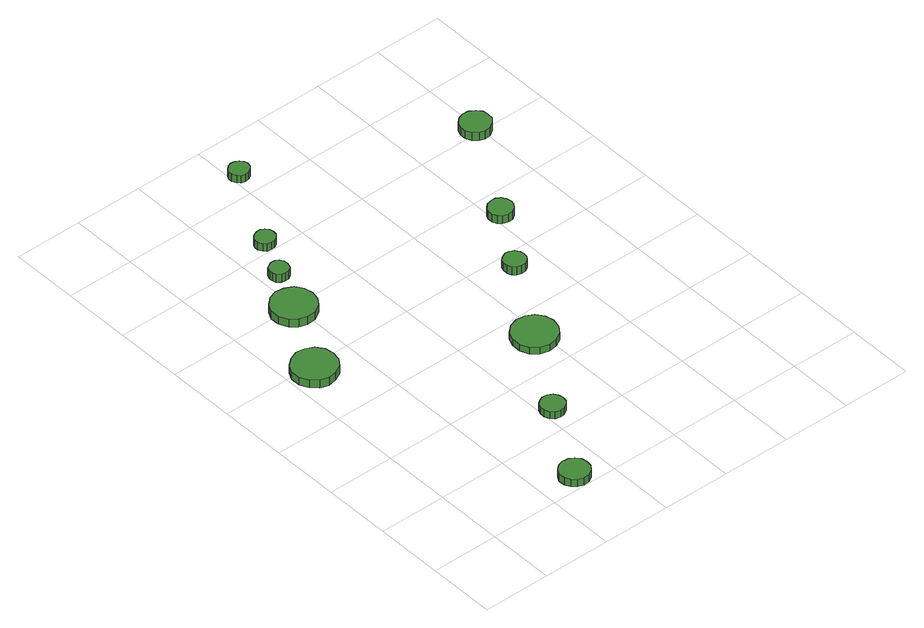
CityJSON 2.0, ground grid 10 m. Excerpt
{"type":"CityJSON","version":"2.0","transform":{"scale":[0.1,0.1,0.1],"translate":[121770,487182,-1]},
"CityObjects":{
"tree1":{"type":"SolitaryVegetationObject","attributes":{"function":"something"},"geometry":[{"type":"MultiSurface","lod":"1","boundaries":[[[0,1,2,3,4,5,6,7,8,9,10,11,12,13,14]],[[15,16,17,18,19,20,21,22,23,24,25,26,27,28,29]],[[0,29,28,1]],[[1,28,27,2]],[[2,27,26,3]],[[3,26,25,4]],[[4,25,24,5]],[[5,24,23,6]],[[6,23,22,7]],[[7,22,21,8]],[[8,21,20,9]],[[9,20,19,10]],[[10,19,18,11]],[[11,18,17,12]],[[12,17,16,13]],[[13,16,15,14]],[[14,15,29,0]]]}]},
"tree2":{"type":"SolitaryVegetationObject","attributes":{"function":"something"},"geometry":[{"type":"MultiSurface","lod":"1","boundaries":[[[30,31,32,33,34,35,36,37,38,39,40,41,42,43,44]],[[45,46,47,48,49,50,51,52,53,54,55,56,57,58,59]],[[30,59,58,31]],[[31,58,57,32]],[[32,57,56,33]],[[33,56,55,34]],[[34,55,54,35]],[[35,54,53,36]],[[36,53,52,37]],[[37,52,51,38]],[[38,51,50,39]],[[39,50,49,40]],[[40,49,48,41]],[[41,48,47,42]],[[42,47,46,43]],[[43,46,45,44]],[[44,45,59,30]]]}]},
"tree3":{"type":"SolitaryVegetationObject","attributes":{"function":"something"},"geometry":[{"type":"MultiSurface","lod":"1","boundaries":[[[60,61,62,63,64,65,66,67,68,69,70,71,72,73,74]],[[75,76,77,78,79,80,81,82,83,84,85,86,87,88,89]],[[60,89,88,61]],[[61,88,87,62]],[[62,87,86,63]],[[63,86,85,64]],[[64,85,84,65]],[[65,84,83,66]],[[66,83,82,67]],[[67,82,81,68]],[[68,81,80,69]],[[69,80,79,70]],[[70,79,78,71]],[[71,78,77,72]],[[72,77,76,73]],[[73,76,75,74]],[[74,75,89,60]]]}]},
"tree4":{"type":"SolitaryVegetationObject","attributes":{"function":"something"},"geometry":[{"type":"MultiSurface","lod":"1","boundaries":[[[90,91,92,93,94,95,96,97,98,99,100,101,102,103,104]],[[105,106,107,108,109,110,111,112,113,114,115,116,117,118,119]],[[90,119,118,91]],[[91,118,117,92]],[[92,117,116,93]],[[93,116,115,94]],[[94,115,114,95]],[[95,114,113,96]],[[96,113,112,97]],[[97,112,111,98]],[[98,111,110,99]],[[99,110,109,100]],[[100,109,108,101]],[[101,108,107,102]],[[102,107,106,103]],[[103,106,105,104]],[[104,105,119,90]]]}]},
"tree5":{"type":"SolitaryVegetationObject","attributes":{"function":"something"},"geometry":[{"type":"MultiSurface","lod":"1","boundaries":[[[120,121,122,123,124,125,126,127,128,129,130,131,132,133,134]],[[135,136,137,138,139,140,141,142,143,144,145,146,147,148,149]],[[120,149,148,121]],[[121,148,147,122]],[[122,147,146,123]],[[123,146,145,124]],[[124,145,144,125]],[[125,144,143,126]],[[126,143,142,127]],[[127,142,141,128]],[[128,141,140,129]],[[129,140,139,130]],[[130,139,138,131]],[[131,138,137,132]],[[132,137,136,133]],[[133,136,135,134]],[[134,135,149,120]]]}]},
"tree6":{"type":"SolitaryVegetationObject","attributes":{"function":"something"},"geometry":[{"type":"MultiSurface","lod":"1","boundaries":[[[150,151,152,153,154,155,156,157,158,159,160,161,162,163,164]],[[165,166,167,168,169,170,171,172,173,174,175,176,177,178,179]],[[150,179,178,151]],[[151,178,177,152]],[[152,177,176,153]],[[153,176,175,154]],[[154,175,174,155]],[[155,174,173,156]],[[156,173,172,157]],[[157,172,171,158]],[[158,171,170,159]],[[159,170,169,160]],[[160,169,168,161]],[[161,168,167,162]],[[162,167,166,163]],[[163,166,165,164]],[[164,165,179,150]]]}]},
"tree7":{"type":"SolitaryVegetationObject","attributes":{"function":"something"},"geometry":[{"type":"MultiSurface","lod":"1","boundaries":[[[180,181,182,183,184,185,186,187,188,189,190,191,192,193,194]],[[195,196,197,198,199,200,201,202,203,204,205,206,207,208,209]],[[180,209,208,181]],[[181,208,207,182]],[[182,207,206,183]],[[183,206,205,184]],[[184,205,204,185]],[[185,204,203,186]],[[186,203,202,187]],[[187,202,201,188]],[[188,201,200,189]],[[189,200,199,190]],[[190,199,198,191]],[[191,198,197,192]],[[192,197,196,193]],[[193,196,195,194]],[[194,195,209,180]]]}]},
"tree8":{"type":"SolitaryVegetationObject","attributes":{"function":"something"},"geometry":[{"type":"MultiSurface","lod":"1","boundaries":[[[210,211,212,213,214,215,216,217,218,219,220,221,222,223,224]],[[225,226,227,228,229,230,231,232,233,234,235,236,237,238,239]],[[210,239,238,211]],[[211,238,237,212]],[[212,237,236,213]],[[213,236,235,214]],[[214,235,234,215]],[[215,234,233,216]],[[216,233,232,217]],[[217,232,231,218]],[[218,231,230,219]],[[219,230,229,220]],[[220,229,228,221]],[[221,228,227,222]],[[222,227,226,223]],[[223,226,225,224]],[[224,225,239,210]]]}]},
"tree9":{"type":"SolitaryVegetationObject","attributes":{"function":"something"},"geometry":[{"type":"MultiSurface","lod":"1","boundaries":[[[240,241,242,243,244,245,246,247,248,249,250,251,252,253,254]],[[255,256,257,258,259,260,261,262,263,264,265,266,267,268,269]],[[240,269,268,241]],[[241,268,267,242]],[[242,267,266,243]],[[243,266,265,244]],[[244,265,264,245]],[[245,264,263,246]],[[246,263,262,247]],[[247,262,261,248]],[[248,261,260,249]],[[249,260,259,250]],[[250,259,258,251]],[[251,258,257,252]],[[252,257,256,253]],[[253,256,255,254]],[[254,255,269,240]]]}]},
"tree10":{"type":"SolitaryVegetationObject","attributes":{"function":"something"},"geometry":[{"type":"MultiSurface","lod":"1","boundaries":[[[270,271,272,273,274,275,276,277,278,279,280,281,282,283,284]],[[285,286,287,288,289,290,291,292,293,294,295,296,297,298,299]],[[270,299,298,271]],[[271,298,297,272]],[[272,297,296,273]],[[273,296,295,274]],[[274,295,294,275]],[[275,294,293,276]],[[276,293,292,277]],[[277,292,291,278]],[[278,291,290,279]],[[279,290,289,280]],[[280,289,288,281]],[[281,288,287,282]],[[282,287,286,283]],[[283,286,285,284]],[[284,285,299,270]]]}]},
"tree11":{"type":"SolitaryVegetationObject","attributes":{"function":"something"},"geometry":[{"type":"MultiSurface","lod":"1","boundaries":[[[300,301,302,303,304,305,306,307,308,309,310,311,312,313,314]],[[315,316,317,318,319,320,321,322,323,324,325,326,327,328,329]],[[300,329,328,301]],[[301,328,327,302]],[[302,327,326,303]],[[303,326,325,304]],[[304,325,324,305]],[[305,324,323,306]],[[306,323,322,307]],[[307,322,321,308]],[[308,321,320,309]],[[309,320,319,310]],[[310,319,318,311]],[[311,318,317,312]],[[312,317,316,313]],[[313,316,315,314]],[[314,315,329,300]]]}]}
},
"vertices":[
[68,388,19],[66,401,19],[58,412,19],[46,418,19],[33,420,19],[21,415,19],[11,407,19],[5,395,19],[5,381,19],[11,369,19],[21,360,19],[33,356,19],[46,358,19],[58,364,19],[66,375,19],[66,375,6],[58,364,6],[46,358,6],[33,356,6],[21,360,6],[11,369,6],[5,381,6],[5,395,6],[11,407,6],[21,415,6],[33,420,6],[46,418,6],[58,412,6],[66,401,6],[68,388,6],
[174,22,17],[173,31,17],[167,38,17],[160,42,17],[151,43,17],[143,41,17],[136,35,17],[132,27,17],[132,18,17],[136,10,17],[143,4,17],[151,1,17],[160,2,17],[167,6,17],[173,14,17],[173,14,5],[167,6,5],[160,2,5],[151,1,5],[143,4,5],[136,10,5],[132,18,5],[132,27,5],[136,35,5],[143,41,5],[151,43,5],[160,42,5],[167,38,5],[173,31,5],[174,22,5],
[124,492,20],[121,505,20],[114,516,20],[102,522,20],[89,524,20],[77,520,20],[67,511,20],[61,499,20],[61,486,20],[67,473,20],[77,465,20],[89,461,20],[102,462,20],[114,469,20],[121,479,20],[121,479,7],[114,469,7],[102,462,7],[89,461,7],[77,465,7],[67,473,7],[61,486,7],[61,499,7],[67,511,7],[77,520,7],[89,524,7],[102,522,7],[114,516,7],[121,505,7],[124,492,7],
[233,136,16],[232,143,16],[228,149,16],[221,153,16],[214,154,16],[207,151,16],[202,147,16],[199,140,16],[199,133,16],[202,126,16],[207,121,16],[214,119,16],[221,120,16],[228,124,16],[232,129,16],[232,129,5],[228,124,5],[221,120,5],[214,119,5],[207,121,5],[202,126,5],[199,133,5],[199,140,5],[202,147,5],[207,151,5],[214,154,5],[221,153,5],[228,149,5],[232,143,5],[233,136,5],
[137,556,20],[136,562,20],[133,567,20],[128,570,20],[122,570,20],[117,568,20],[112,565,20],[110,559,20],[110,554,20],[112,548,20],[117,544,20],[122,543,20],[128,543,20],[133,546,20],[136,551,20],[136,551,7],[133,546,7],[128,543,7],[122,543,7],[117,544,7],[112,548,7],[110,554,7],[110,559,7],[112,565,7],[117,568,7],[122,570,7],[128,570,7],[133,567,7],[136,562,7],[137,556,7],
[163,612,21],[162,618,21],[158,623,21],[153,626,21],[147,626,21],[141,624,21],[137,620,21],[134,615,21],[134,609,21],[137,603,21],[141,599,21],[147,598,21],[153,598,21],[158,601,21],[162,606,21],[162,606,9],[158,601,9],[153,598,9],[147,598,9],[141,599,9],[137,603,9],[134,609,9],[134,615,9],[137,620,9],[141,624,9],[147,626,9],[153,626,9],[158,623,9],[162,618,9],[163,612,9],
[321,255,17],[318,268,17],[310,279,17],[299,285,17],[286,287,17],[273,283,17],[263,274,17],[258,262,17],[258,248,17],[263,236,17],[273,227,17],[286,223,17],[299,225,17],[310,231,17],[318,242,17],[318,242,6],[310,231,6],[299,225,6],[286,223,6],[273,227,6],[263,236,6],[258,248,6],[258,262,6],[263,274,6],[273,283,6],[286,287,6],[299,285,6],[310,279,6],[318,268,6],[321,255,6],
[223,731,23],[222,736,23],[218,741,23],[213,744,23],[207,745,23],[201,743,23],[197,739,23],[194,734,23],[194,728,23],[197,722,23],[201,718,23],[207,716,23],[213,717,23],[218,720,23],[222,725,23],[222,725,11],[218,720,11],[213,717,11],[207,716,11],[201,718,11],[197,722,11],[194,728,11],[194,734,11],[197,739,11],[201,743,11],[207,745,11],[213,744,11],[218,741,11],[222,736,11],[223,731,11],
[375,375,19],[374,381,19],[370,387,19],[364,390,19],[358,391,19],[351,388,19],[346,384,19],[344,378,19],[344,371,19],[346,365,19],[351,361,19],[358,359,19],[364,359,19],[370,363,19],[374,368,19],[374,368,6],[370,363,6],[364,359,6],[358,359,6],[351,361,6],[346,365,6],[344,371,6],[344,378,6],[346,384,6],[351,388,6],[358,391,6],[364,390,6],[370,387,6],[374,381,6],[375,375,6],
[428,460,21],[426,467,21],[422,473,21],[416,477,21],[408,477,21],[401,475,21],[396,470,21],[393,464,21],[393,456,21],[396,450,21],[401,445,21],[408,443,21],[416,443,21],[422,447,21],[426,453,21],[426,453,8],[422,447,8],[416,443,8],[408,443,8],[401,445,8],[396,450,8],[393,456,8],[393,464,8],[396,470,8],[401,475,8],[408,477,8],[416,477,8],[422,473,8],[426,467,8],[428,460,8],
[513,602,24],[512,611,24],[506,618,24],[498,623,24],[489,624,24],[481,621,24],[474,615,24],[470,606,24],[470,597,24],[474,589,24],[481,583,24],[489,580,24],[498,581,24],[506,586,24],[512,593,24],[512,593,11],[506,586,11],[498,581,11],[489,580,11],[481,583,11],[474,589,11],[470,597,11],[470,606,11],[474,615,11],[481,621,11],[489,624,11],[498,623,11],[506,618,11],[512,611,11],[513,602,11]
]}
